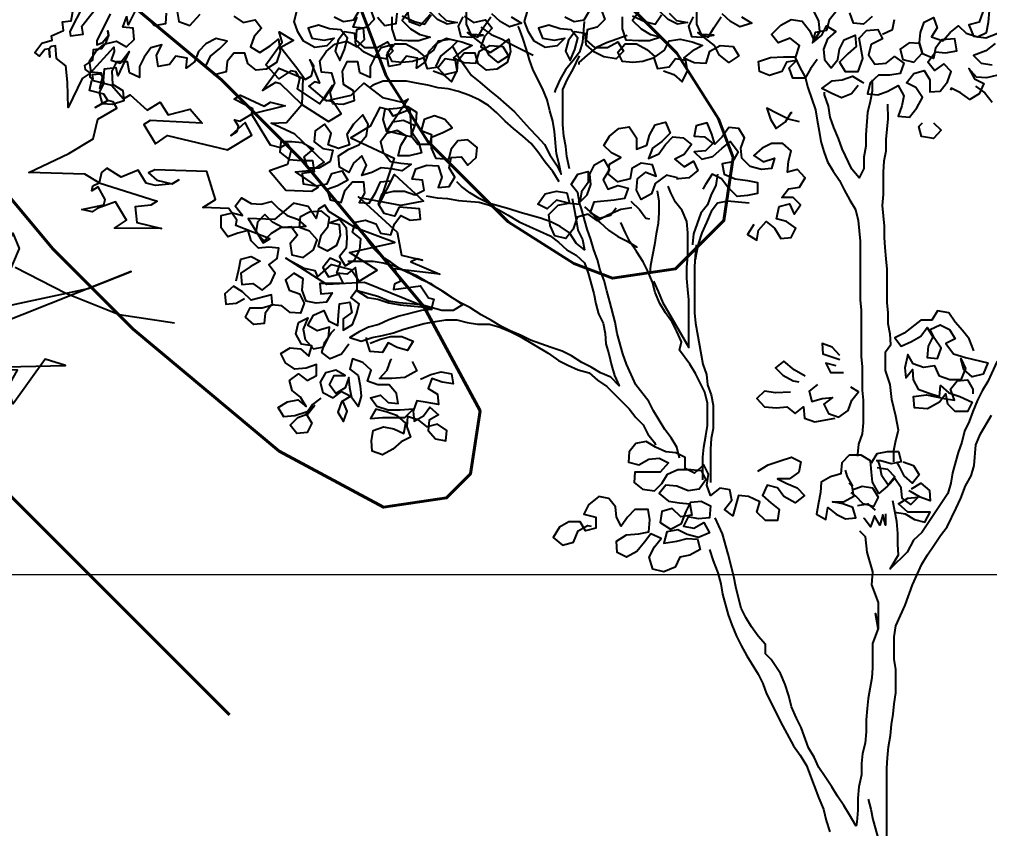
# Model space of a CAD drawing. Header units: millimetres. Extents: x 684983 to 685377, y 990360 to 990509.
# Drawn here: x 685068.158 to 685069.134, y 990443.783 to 990444.596 of the extents above; entities that cross this region are included whole.
import ezdxf

# ---------------------------------------------------------------- set-up
doc = ezdxf.new("R2010")
doc.units = ezdxf.units.MM
doc.header["$PDMODE"] = 35
doc.header["$PDSIZE"] = 0.2
for name, color, linetype in [('dim', 7, 'Continuous'), ('MAHAGONY', 7, 'Continuous'), ('SYMBOLS', 7, 'Continuous'), ('VENGA TREE', 7, 'Continuous')]:
    doc.layers.add(name, color=color, linetype=linetype)
doc.layers.add('grid', color=8, linetype='Continuous', lineweight=9)
doc.layers.add('GRID LEVELS', color=7, linetype='Continuous', lineweight=13)
doc.styles.add('DIM', font='ARIALN.TTF', dxfattribs={"width": 0.8, "height": 1})
doc.styles.get("Standard").update_dxf_attribs({"font": 'RomanS'})
doc.dimstyles.get("Standard").update_dxf_attribs({"dimtxt": 1, "dimasz": 0.18, "dimexe": 0.18, "dimexo": 0.0625, "dimgap": 0.09, "dimtad": 0, "dimrnd": 0.05, "dimzin": 0, "dimdsep": 46, "dimtxsty": 'DIM', "dimcen": 0.09, "dimse1": 1, "dimse2": 1, "dimsd1": 1, "dimsd2": 1, "dimadec": 0, "dimazin": 0, "dimtfac": 1, "dimtix": 1, "dimtofl": 0, "dimtmove": 2, "dimatfit": 3, "dimfxl": 0, "dimtolj": 1, "dimtzin": 0, "dimarcsym": 0})

# ---------------------------------------------------------------- blocks, each defined once
blk = doc.blocks.new('*D27')
at = {"layer": 'Defpoints', "color": 0, "transparency": 16777216}
for p in [(685056.3962, 990448.87212), (685056.142, 990447.83), (685075.24388, 990443.17057)]:
    blk.add_point(p, dxfattribs=at)
at = {"layer": 'dim', "color": 0, "transparency": 16777216, "insert": (685065.94714, 990446.54241), "char_height": 1, "attachment_point": 5, "rotation": 346.29181, "style": 'DIM'}
blk.add_mtext('\\A1;19.65', dxfattribs=at)
blk = doc.blocks.new('TREE30')
at = {"color": 3, "flags": 128}
for points in [[(-0.4617, 2.0199), (-0.4507, 2.0159), (-0.4417, 2.0079), (-0.4357, 2.0199), (-0.4377, 2.0309), (-0.4487, 2.0329), (-0.4557, 2.0239), (-0.4677, 2.0219), (-0.4717, 2.0339), (-0.4837, 2.0299), (-0.4947, 2.0289), (-0.5058, 2.0298), (-0.5108, 2.0398), (-0.5028, 2.0489), (-0.4908, 2.0489), (-0.4797, 2.0429), (-0.4707, 2.0349), (-0.4607, 2.0419), (-0.4557, 2.0519), (-0.4437, 2.0539), (-0.4307, 2.0509), (-0.4197, 2.0469), (-0.4307, 2.0409), (-0.4397, 2.0339), (-0.4287, 2.0289), (-0.4157, 2.0279), (-0.4117, 2.0409), (-0.4007, 2.047), (-0.3867, 2.046), (-0.3807, 2.036), (-0.3917, 2.0289), (-0.4017, 2.0369), (-0.4067, 2.0469), (-0.4247, 2.0609), (-0.4137, 2.0559), (-0.4077, 2.066), (-0.3997, 2.078)], [(-0.3777, 2.078), (-0.3667, 2.071), (-0.3797, 2.067), (-0.3897, 2.073), (-0.3987, 2.081)], [(-0.4297, 2.078), (-0.4347, 2.0679), (-0.4317, 2.0569), (-0.4207, 2.0559), (-0.4077, 2.058), (-0.4207, 2.0589), (-0.4257, 2.0699), (-0.4257, 2.084)], [(-0.4558, 2.0819), (-0.4477, 2.0739), (-0.4357, 2.0719), (-0.4467, 2.0699), (-0.4568, 2.0749), (-0.4658, 2.0839)], [(-0.4878, 2.0839), (-0.4948, 2.0739), (-0.4858, 2.0649), (-0.4758, 2.0589), (-0.4647, 2.0559), (-0.4768, 2.0519), (-0.4888, 2.0519), (-0.5018, 2.0529), (-0.5058, 2.0649), (-0.5058, 2.0779)], [(-0.4948, 2.0789), (-0.4818, 2.0729), (-0.4708, 2.0699), (-0.4638, 2.0799)], [(-0.5679, 2.0778), (-0.5578, 2.0728), (-0.5468, 2.0748), (-0.5408, 2.0849)], [(-0.5288, 2.0859), (-0.5248, 2.0749), (-0.5328, 2.0668), (-0.5438, 2.0638), (-0.5448, 2.0528), (-0.5358, 2.0448), (-0.5218, 2.0448), (-0.5108, 2.0509), (-0.5048, 2.0409), (-0.5128, 2.0328), (-0.5258, 2.0348), (-0.5358, 2.0398), (-0.5448, 2.0478), (-0.5458, 2.0598), (-0.5568, 2.0618), (-0.5638, 2.0528), (-0.5668, 2.0408), (-0.5618, 2.0308), (-0.5568, 2.0428), (-0.5538, 2.0548), (-0.5608, 2.0638), (-0.5728, 2.0648), (-0.5849, 2.0688), (-0.5959, 2.0658), (-0.5919, 2.0548), (-0.5788, 2.0528), (-0.5678, 2.0548), (-0.5758, 2.0468), (-0.5888, 2.0448), (-0.6009, 2.0518), (-0.6069, 2.0618), (-0.6109, 2.0728), (-0.6079, 2.0838)], [(-0.6759, 2.0787), (-0.6659, 2.0717), (-0.6529, 2.0747), (-0.6459, 2.0657), (-0.6539, 2.0567), (-0.6579, 2.0457), (-0.6479, 2.0397), (-0.6369, 2.0467), (-0.6279, 2.0538), (-0.6259, 2.0407), (-0.6299, 2.0287), (-0.6409, 2.0217), (-0.6519, 2.0207), (-0.6609, 2.0277), (-0.6639, 2.0387), (-0.6759, 2.0387), (-0.6829, 2.0297), (-0.6839, 2.0187), (-0.6969, 2.0157), (-0.7059, 2.0247), (-0.7009, 2.0357), (-0.6909, 2.0437), (-0.6829, 2.0517), (-0.6949, 2.0547), (-0.7059, 2.0487), (-0.7139, 2.0407), (-0.7179, 2.0296), (-0.7269, 2.0226), (-0.7259, 2.0336), (-0.738, 2.0356), (-0.745, 2.0266), (-0.757, 2.0246), (-0.759, 2.0366), (-0.753, 2.0476), (-0.765, 2.0446), (-0.772, 2.0346), (-0.777, 2.0246), (-0.777, 2.0126), (-0.788, 2.0176), (-0.79, 2.0296), (-0.802, 2.0296), (-0.807, 2.0196), (-0.806, 2.0055), (-0.795, 1.9986), (-0.794, 1.9875), (-0.806, 1.9835), (-0.817, 1.9845), (-0.82, 1.9965), (-0.815, 2.0065), (-0.818, 2.0175), (-0.829, 2.0185), (-0.831, 2.0305), (-0.824, 2.0406), (-0.815, 2.0486), (-0.802, 2.0516), (-0.791, 2.0456), (-0.783, 2.0536), (-0.784, 2.0656), (-0.795, 2.0666), (-0.791, 2.0776)], [(-0.769, 2.0776), (-0.761, 2.0686), (-0.749, 2.0707), (-0.748, 2.0817)], [(-0.737, 2.0857), (-0.735, 2.0727), (-0.723, 2.0687), (-0.712, 2.0807)], [(-0.2141, 2.0199), (-0.2031, 2.0159), (-0.1941, 2.0079), (-0.1881, 2.0199), (-0.1901, 2.0309), (-0.2011, 2.0329), (-0.2081, 2.0239), (-0.2201, 2.0219), (-0.2241, 2.0339), (-0.2361, 2.0299), (-0.2471, 2.0289), (-0.2581, 2.0298), (-0.2632, 2.0398), (-0.2552, 2.0489), (-0.2431, 2.0489), (-0.2321, 2.0429), (-0.2231, 2.0349), (-0.2131, 2.0419), (-0.2081, 2.0519), (-0.1961, 2.0539), (-0.1831, 2.0509), (-0.1721, 2.0469), (-0.1831, 2.0409), (-0.1921, 2.0339), (-0.1811, 2.0289), (-0.1681, 2.0279), (-0.1641, 2.0409), (-0.1531, 2.047), (-0.1391, 2.046), (-0.133, 2.036), (-0.144, 2.0289), (-0.1541, 2.0369), (-0.1591, 2.0469), (-0.1771, 2.0609), (-0.1661, 2.0559), (-0.1601, 2.066), (-0.1521, 2.078)], [(-0.1301, 2.078), (-0.1191, 2.071), (-0.1321, 2.067), (-0.1421, 2.073), (-0.1511, 2.081)], [(-0.1821, 2.078), (-0.1871, 2.0679), (-0.1841, 2.0569), (-0.1731, 2.0559), (-0.1601, 2.058), (-0.1731, 2.0589), (-0.1781, 2.0699), (-0.1781, 2.084)], [(-0.2081, 2.0819), (-0.2001, 2.0739), (-0.1881, 2.0719), (-0.1991, 2.0699), (-0.2091, 2.0749), (-0.2182, 2.0839)], [(-0.2402, 2.0839), (-0.2472, 2.0739), (-0.2382, 2.0649), (-0.2281, 2.0589), (-0.2171, 2.0559), (-0.2291, 2.0519), (-0.2411, 2.0519), (-0.2542, 2.0529), (-0.2582, 2.0649), (-0.2582, 2.0779)], [(-0.2472, 2.0789), (-0.2342, 2.0729), (-0.2231, 2.0699), (-0.2162, 2.0799)], [(-0.3202, 2.0778), (-0.3102, 2.0728), (-0.2992, 2.0748), (-0.2932, 2.0849)], [(-0.2812, 2.0859), (-0.2772, 2.0749), (-0.2852, 2.0668), (-0.2962, 2.0638), (-0.2972, 2.0528), (-0.2882, 2.0448), (-0.2742, 2.0448), (-0.2632, 2.0509), (-0.2572, 2.0409), (-0.2651, 2.0328), (-0.2782, 2.0348), (-0.2882, 2.0398), (-0.2972, 2.0478), (-0.2982, 2.0598), (-0.3092, 2.0618), (-0.3162, 2.0528), (-0.3192, 2.0408), (-0.3142, 2.0308), (-0.3092, 2.0428), (-0.3062, 2.0548), (-0.3132, 2.0638), (-0.3252, 2.0648), (-0.3372, 2.0688), (-0.3483, 2.0658), (-0.3442, 2.0548), (-0.3312, 2.0528), (-0.3202, 2.0548), (-0.3282, 2.0468), (-0.3412, 2.0448), (-0.3532, 2.0518), (-0.3593, 2.0618), (-0.3633, 2.0728), (-0.3603, 2.0838)], [(-0.4283, 2.0787), (-0.4183, 2.0717), (-0.4053, 2.0747), (-0.3983, 2.0657), (-0.4063, 2.0567), (-0.4103, 2.0457), (-0.4003, 2.0397), (-0.3893, 2.0467), (-0.3803, 2.0538), (-0.3783, 2.0407), (-0.3822, 2.0287), (-0.3932, 2.0217), (-0.4043, 2.0207), (-0.4133, 2.0277), (-0.4163, 2.0387), (-0.4283, 2.0387), (-0.4353, 2.0297), (-0.4363, 2.0187), (-0.4493, 2.0157), (-0.4583, 2.0247), (-0.4533, 2.0357), (-0.4433, 2.0437), (-0.4353, 2.0517), (-0.4473, 2.0547), (-0.4583, 2.0487), (-0.4663, 2.0407), (-0.4703, 2.0296), (-0.4793, 2.0226), (-0.4783, 2.0336), (-0.4903, 2.0356), (-0.4973, 2.0266), (-0.5093, 2.0246), (-0.5114, 2.0366), (-0.5054, 2.0476), (-0.5174, 2.0446), (-0.5244, 2.0346), (-0.5294, 2.0246), (-0.5294, 2.0126), (-0.5404, 2.0176), (-0.5424, 2.0296), (-0.5544, 2.0296), (-0.5594, 2.0196), (-0.5584, 2.0055), (-0.5474, 1.9986), (-0.5463, 1.9875), (-0.5584, 1.9835), (-0.5694, 1.9845), (-0.5724, 1.9965), (-0.5674, 2.0065), (-0.5704, 2.0175), (-0.5814, 2.0185), (-0.5834, 2.0305), (-0.5764, 2.0406), (-0.5674, 2.0486), (-0.5544, 2.0516), (-0.5434, 2.0456), (-0.5354, 2.0536), (-0.5364, 2.0656), (-0.5474, 2.0666), (-0.5434, 2.0776)], [(-0.5214, 2.0776), (-0.5134, 2.0686), (-0.5014, 2.0707), (-0.5004, 2.0817)], [(-0.4894, 2.0857), (-0.4874, 2.0727), (-0.4754, 2.0687), (-0.4644, 2.0807)], [(0.0211, 2.0591), (0.0321, 2.0641), (0.0341, 2.0751)], [(0.01, 2.0781), (0.001, 2.0701), (-0.01, 2.0711), (-0.014, 2.0821)], [(-0.029, 2.0831), (-0.036, 2.0741), (-0.039, 2.0631), (-0.051, 2.0611), (-0.054, 2.05), (-0.044, 2.0581), (-0.039, 2.0681), (-0.029, 2.0621), (-0.038, 2.0541), (-0.042, 2.0431), (-0.041, 2.032), (-0.0339, 2.023), (-0.0269, 2.0321), (-0.025, 2.0431), (-0.02, 2.0531), (-0.008, 2.0581), (-0.0069, 2.0461), (-0.0159, 2.0381), (-0.0249, 2.0291), (-0.0189, 2.0191), (-0.0049, 2.0191), (0.0001, 2.0331), (-0.0039, 2.0551), (0.0041, 2.0631), (0.0161, 2.0641), (0.0211, 2.0541), (0.0091, 2.0481), (0.0061, 2.0371), (0.0131, 2.0271), (0.0251, 2.0281), (0.0341, 2.0351), (0.0441, 2.0281), (0.0401, 2.0171), (0.0291, 2.0151), (0.0171, 2.0151), (0.0081, 2.0071), (0.0051, 1.9951), (0.0161, 1.9941), (0.0271, 1.9981), (0.0381, 2.0041), (0.0441, 1.9931), (0.0422, 1.9821), (0.0382, 1.9711), (0.0502, 1.9701), (0.0582, 1.9801), (0.0642, 1.9911), (0.0572, 2.0021), (0.0471, 2.0071), (0.0551, 2.0171), (0.0661, 2.0201), (0.0722, 2.0101), (0.0722, 1.9971), (0.0832, 1.9981), (0.0912, 2.0081), (0.0952, 2.0192), (0.0872, 2.0272), (0.0772, 2.0201), (0.0701, 2.0291), (0.0781, 2.0402), (0.0891, 2.0392), (0.1012, 2.0412), (0.0991, 2.0542), (0.0851, 2.0532), (0.0781, 2.0442), (0.0761, 2.0332), (0.0641, 2.0381), (0.0611, 2.0492), (0.0501, 2.0501), (0.0401, 2.0431), (0.0431, 2.0321), (0.0551, 2.0291), (0.0641, 2.0391), (0.0611, 2.0502), (0.0621, 2.0612), (0.0661, 2.0722), (0.0761, 2.0772), (0.0801, 2.0662), (0.0741, 2.0562), (0.0861, 2.0522), (0.0941, 2.0612), (0.1031, 2.0682), (0.1111, 2.0602), (0.1232, 2.0562), (0.1332, 2.0612), (0.1352, 2.0722), (0.1361, 2.0842)], [(0.1291, 2.0832), (0.1251, 2.0722), (0.1141, 2.0692), (0.1192, 2.0572), (0.1322, 2.0552), (0.1452, 2.0602)], [(0.1422, 2.0492), (0.1322, 2.0412), (0.1192, 2.0362), (0.1272, 2.0282), (0.1392, 2.0262)], [(0.1452, 2.0152), (0.1332, 2.0122), (0.1222, 2.0132), (0.1142, 2.0222), (0.1202, 2.0112), (0.1302, 2.0062), (0.1252, 1.9952), (0.1152, 1.9891), (0.1052, 1.9961), (0.0952, 2.0011), (0.0942, 1.9991)], [(-0.049, 2.032), (-0.056, 2.022), (-0.062, 2.012), (-0.075, 2.012), (-0.079, 2.023), (-0.071, 2.031), (-0.082, 2.029), (-0.087, 2.019), (-0.1, 2.015), (-0.111, 2.019), (-0.112, 2.03), (-0.099, 2.034), (-0.085, 2.035), (-0.072, 2.035), (-0.068, 2.047), (-0.078, 2.055), (-0.091, 2.05), (-0.098, 2.059), (-0.088, 2.069), (-0.077, 2.075), (-0.065, 2.0731), (-0.057, 2.0631), (-0.052, 2.052), (-0.046, 2.0621), (-0.047, 2.0731), (-0.053, 2.0851)], [(-0.1169, 1.8548), (-0.1239, 1.8438), (-0.1138, 1.8378), (-0.1119, 1.8488), (-0.1039, 1.8578), (-0.0948, 1.8508), (-0.0878, 1.8398), (-0.0768, 1.8408), (-0.0718, 1.8509), (-0.0818, 1.8579), (-0.0928, 1.8608), (-0.0899, 1.8739), (-0.0788, 1.8769), (-0.0738, 1.8659), (-0.0668, 1.8759), (-0.0749, 1.8839), (-0.0869, 1.8839), (-0.0799, 1.8929), (-0.0679, 1.8949), (-0.0619, 1.9049), (-0.0699, 1.9139), (-0.0809, 1.9109), (-0.0799, 1.9229), (-0.0769, 1.9339), (-0.0859, 1.9419), (-0.0979, 1.9419), (-0.1079, 1.9369), (-0.1169, 1.9289), (-0.1069, 1.9219), (-0.0949, 1.9259), (-0.0979, 1.9149), (-0.1089, 1.9139), (-0.1209, 1.9169), (-0.1299, 1.9259), (-0.1309, 1.9369), (-0.127, 1.9479), (-0.133, 1.9579), (-0.144, 1.9589), (-0.151, 1.9489), (-0.159, 1.9409), (-0.162, 1.9519), (-0.167, 1.9639), (-0.179, 1.9609), (-0.181, 1.9498), (-0.17, 1.9489), (-0.161, 1.9419), (-0.169, 1.9338), (-0.181, 1.9328), (-0.173, 1.9248), (-0.161, 1.9278), (-0.151, 1.9369), (-0.142, 1.9439), (-0.1339, 1.9329), (-0.1399, 1.9219), (-0.1509, 1.9198), (-0.1489, 1.9088), (-0.1369, 1.9038), (-0.1239, 1.9019), (-0.1129, 1.8999), (-0.1129, 1.8879), (-0.1239, 1.8858), (-0.1349, 1.8848), (-0.1449, 1.8948), (-0.1519, 1.9038), (-0.1619, 1.9088), (-0.1689, 1.8978), (-0.1719, 1.8928)], [(-0.248, 1.8727), (-0.26, 1.8707), (-0.274, 1.8647), (-0.285, 1.8587), (-0.295, 1.8657), (-0.307, 1.8627), (-0.311, 1.8496), (-0.319, 1.8396), (-0.331, 1.8426), (-0.336, 1.8536), (-0.3371, 1.8656), (-0.3271, 1.8756), (-0.3161, 1.8777), (-0.3291, 1.8807), (-0.3391, 1.8716), (-0.3491, 1.8766), (-0.3411, 1.8876), (-0.3291, 1.8907), (-0.3181, 1.8887), (-0.3151, 1.8777), (-0.304, 1.8767), (-0.3061, 1.8887), (-0.3131, 1.8977), (-0.3061, 1.9087), (-0.2951, 1.9117), (-0.2951, 1.8997), (-0.3021, 1.8897), (-0.304, 1.8787), (-0.296, 1.8867), (-0.292, 1.8977), (-0.2931, 1.9087), (-0.2881, 1.9187), (-0.2781, 1.9247), (-0.272, 1.9137), (-0.279, 1.9027), (-0.274, 1.8927), (-0.263, 1.8967), (-0.252, 1.8937), (-0.256, 1.8827), (-0.267, 1.8807), (-0.289, 1.8787), (-0.293, 1.8677), (-0.283, 1.8617), (-0.271, 1.8647), (-0.265, 1.8727)], [(-0.5821, 1.6682), (-0.5911, 1.6612), (-0.5981, 1.6512), (-0.5921, 1.6412), (-0.5971, 1.6312), (-0.6081, 1.6302), (-0.6151, 1.6392), (-0.6071, 1.6472), (-0.5961, 1.6512), (-0.5891, 1.6602), (-0.5981, 1.6532), (-0.6101, 1.6492), (-0.6221, 1.6482), (-0.6281, 1.6582), (-0.6181, 1.6642), (-0.6071, 1.6662), (-0.5981, 1.6592), (-0.6041, 1.6692), (-0.6131, 1.6762), (-0.6161, 1.6872), (-0.6061, 1.6942), (-0.5971, 1.6872), (-0.5871, 1.6923), (-0.5871, 1.7043), (-0.5981, 1.7003), (-0.6101, 1.6992), (-0.6202, 1.7062), (-0.6252, 1.7162), (-0.6152, 1.7223), (-0.6042, 1.7213), (-0.5951, 1.7133), (-0.5921, 1.7243), (-0.6032, 1.7263), (-0.6092, 1.7373), (-0.6062, 1.7493), (-0.5962, 1.7543), (-0.6012, 1.7423), (-0.5992, 1.7313), (-0.5901, 1.7213), (-0.5791, 1.7233), (-0.5741, 1.7333), (-0.5731, 1.7443), (-0.5862, 1.7403), (-0.5962, 1.7463), (-0.5902, 1.7573), (-0.5792, 1.7623), (-0.5742, 1.7513), (-0.5641, 1.7463), (-0.5632, 1.7573), (-0.5622, 1.7693), (-0.5512, 1.7714), (-0.5491, 1.7603), (-0.5581, 1.7533), (-0.5581, 1.7413), (-0.5481, 1.7473), (-0.5441, 1.7583), (-0.5411, 1.7694), (-0.5502, 1.7764), (-0.5432, 1.7854), (-0.5432, 1.7974), (-0.5452, 1.8084), (-0.5542, 1.8014), (-0.5652, 1.8024), (-0.5612, 1.8134), (-0.5722, 1.8184), (-0.5802, 1.8084), (-0.5742, 1.7984), (-0.5632, 1.8014), (-0.5582, 1.7914), (-0.5832, 1.7913), (-0.5822, 1.7803), (-0.5702, 1.7813), (-0.5762, 1.7713), (-0.5872, 1.7703), (-0.5982, 1.7723), (-0.6022, 1.7843), (-0.6012, 1.7963), (-0.6112, 1.8023), (-0.6202, 1.7953), (-0.6162, 1.7843), (-0.6052, 1.7803), (-0.6002, 1.7703), (-0.6042, 1.7593), (-0.6152, 1.7603), (-0.6242, 1.7673), (-0.6352, 1.7683), (-0.6422, 1.7593), (-0.6432, 1.7483), (-0.6542, 1.7472), (-0.6632, 1.7552), (-0.6582, 1.7653), (-0.6452, 1.7653), (-0.6342, 1.7683), (-0.6352, 1.7793), (-0.6572, 1.7733), (-0.6663, 1.7823), (-0.6763, 1.7883), (-0.6853, 1.7802), (-0.6843, 1.7692), (-0.6733, 1.7702), (-0.6643, 1.7753)], [(0.1195, 1.7189), (0.1144, 1.7319), (0.1074, 1.7409), (0.0994, 1.7499), (0.0924, 1.7599), (0.0804, 1.7619), (0.0744, 1.7519), (0.0624, 1.7519), (0.0444, 1.7379), (0.0344, 1.7329), (0.0414, 1.7239), (0.0524, 1.7289), (0.0624, 1.7349), (0.0694, 1.7439), (0.0754, 1.7339), (0.0704, 1.7239), (0.0694, 1.7119), (0.0804, 1.7109), (0.0844, 1.7219), (0.0774, 1.7319), (0.0724, 1.7419), (0.0834, 1.7469), (0.0934, 1.7419), (0.0994, 1.7319), (0.0894, 1.7269), (0.0974, 1.7159), (0.1105, 1.7119), (0.1345, 1.7059), (0.1295, 1.6939), (0.1175, 1.6909), (0.1085, 1.6989), (0.1055, 1.7109), (0.1105, 1.6999), (0.1055, 1.6879), (0.0935, 1.6879), (0.0825, 1.6919), (0.0774, 1.7029), (0.0654, 1.7009), (0.0544, 1.7049), (0.0484, 1.7149), (0.0454, 1.7008), (0.0464, 1.6898), (0.0534, 1.6988), (0.0544, 1.6878), (0.0595, 1.6778), (0.0705, 1.6738), (0.0825, 1.6698), (0.0835, 1.6819), (0.0925, 1.6739), (0.1045, 1.6699), (0.1175, 1.6639), (0.1125, 1.6539), (0.0995, 1.6538), (0.0915, 1.6618), (0.0895, 1.6729), (0.0825, 1.6638), (0.0695, 1.6568), (0.0555, 1.6578), (0.0545, 1.6698), (0.0685, 1.6718), (0.0875, 1.6679), (0.0985, 1.6659), (0.0945, 1.6779), (0.1015, 1.6869), (0.1125, 1.6879), (0.1185, 1.6779), (0.1185, 1.6729)], [(-0.5521, 1.7263), (-0.5601, 1.7153), (-0.5721, 1.7103), (-0.5811, 1.7173), (-0.5781, 1.7283), (-0.5711, 1.7383), (-0.5671, 1.7423)], [(-0.5291, 1.7273), (-0.5181, 1.7314), (-0.5071, 1.7344), (-0.4951, 1.7344), (-0.4831, 1.7294), (-0.4891, 1.7194), (-0.5001, 1.7224), (-0.5101, 1.7274), (-0.5161, 1.7173), (-0.5291, 1.7183), (-0.5331, 1.7303), (-0.5331, 1.7333)], [(-0.0247, 1.7138), (-0.0327, 1.7228), (-0.0437, 1.7268), (-0.0427, 1.7158), (-0.0247, 1.7098)], [(-0.475, 1.6884), (-0.464, 1.6934), (-0.453, 1.6964), (-0.442, 1.6944), (-0.44, 1.6834), (-0.452, 1.6854), (-0.463, 1.6894), (-0.467, 1.6784), (-0.457, 1.6724), (-0.456, 1.6613), (-0.468, 1.6633), (-0.479, 1.6653), (-0.483, 1.6543), (-0.482, 1.6433), (-0.472, 1.6493), (-0.465, 1.6583), (-0.456, 1.6503), (-0.466, 1.6443), (-0.467, 1.6333), (-0.4589, 1.6243), (-0.4479, 1.6223), (-0.4469, 1.6333), (-0.457, 1.6403), (-0.468, 1.6373), (-0.477, 1.6443), (-0.489, 1.6483), (-0.49, 1.6373), (-0.486, 1.6263), (-0.496, 1.6213), (-0.505, 1.6133), (-0.516, 1.6072), (-0.527, 1.6112), (-0.528, 1.6222), (-0.526, 1.6333), (-0.515, 1.6373), (-0.504, 1.6353), (-0.493, 1.6303), (-0.491, 1.6413), (-0.5, 1.6493), (-0.512, 1.6533), (-0.523, 1.6563), (-0.529, 1.6463), (-0.516, 1.6473), (-0.492, 1.6473), (-0.483, 1.6563), (-0.497, 1.6553), (-0.51, 1.6553), (-0.522, 1.6593), (-0.529, 1.6683), (-0.518, 1.6713), (-0.51, 1.6633), (-0.499, 1.6623), (-0.501, 1.6733), (-0.509, 1.6823), (-0.521, 1.6823), (-0.5321, 1.6863), (-0.5281, 1.6983), (-0.5371, 1.7063), (-0.5481, 1.7103), (-0.5511, 1.6993), (-0.5421, 1.6923), (-0.5401, 1.6813), (-0.5391, 1.6703), (-0.542, 1.6593), (-0.5491, 1.6683), (-0.5511, 1.6793), (-0.5521, 1.6903), (-0.5561, 1.6793), (-0.5661, 1.6733), (-0.5731, 1.6823), (-0.5681, 1.6923), (-0.5561, 1.6923), (-0.5661, 1.6983), (-0.5771, 1.6953), (-0.5831, 1.6853), (-0.5801, 1.6742), (-0.5691, 1.6683), (-0.5601, 1.6753), (-0.5501, 1.6703), (-0.5601, 1.6643), (-0.5641, 1.6532), (-0.558, 1.6432), (-0.554, 1.6543), (-0.5581, 1.6643)], [(-0.484, 1.7074), (-0.479, 1.6974), (-0.492, 1.6903), (-0.506, 1.6893), (-0.5191, 1.6893), (-0.5111, 1.6983), (-0.5071, 1.7093), (-0.5061, 1.7103)], [(-0.0617, 1.6917), (-0.0737, 1.6987), (-0.0847, 1.7077), (-0.0937, 1.7007), (-0.0857, 1.6927), (-0.0747, 1.6867), (-0.0687, 1.6857)], [(-0.0286, 1.7028), (-0.0397, 1.7058), (-0.0346, 1.6958), (-0.0206, 1.6958)], [(-0.0486, 1.6827), (-0.0576, 1.6757), (-0.0546, 1.6647), (-0.0436, 1.6677), (-0.0326, 1.6687), (-0.0416, 1.6617), (-0.0366, 1.6517), (-0.0256, 1.6477), (-0.0156, 1.6547), (-0.0116, 1.6658), (-0.0046, 1.6748), (-0.0126, 1.6798)], [(-0.0777, 1.6747), (-0.0937, 1.6737), (-0.1057, 1.6757), (-0.1137, 1.6677), (-0.1057, 1.6587), (-0.0927, 1.6577), (-0.0817, 1.6587), (-0.0726, 1.6517), (-0.0636, 1.6587), (-0.0626, 1.6467), (-0.0516, 1.6427), (-0.0296, 1.6467)], [(-0.1126, 1.5896), (-0.1016, 1.5966), (-0.0886, 1.6006), (-0.0766, 1.6046), (-0.0666, 1.5997), (-0.0686, 1.5886), (-0.0786, 1.5816), (-0.0916, 1.5816), (-0.0816, 1.5766), (-0.0706, 1.5716), (-0.0625, 1.5636), (-0.0726, 1.5556), (-0.0846, 1.5626), (-0.0916, 1.5716), (-0.1026, 1.5746), (-0.1076, 1.5636), (-0.0986, 1.5556), (-0.0896, 1.5486), (-0.0915, 1.5366), (-0.1046, 1.5366), (-0.1136, 1.5456), (-0.1106, 1.5566), (-0.1226, 1.5626), (-0.1336, 1.5636), (-0.1396, 1.5415), (-0.1486, 1.5485), (-0.1406, 1.5585), (-0.1426, 1.5696), (-0.1536, 1.5715), (-0.1636, 1.5635), (-0.1676, 1.5745), (-0.1657, 1.5866), (-0.1707, 1.5966), (-0.1807, 1.5875), (-0.1907, 1.5925), (-0.1907, 1.6045), (-0.2007, 1.6095), (-0.2117, 1.6105), (-0.2227, 1.6155), (-0.2327, 1.6215), (-0.2438, 1.6195), (-0.2508, 1.6105), (-0.2517, 1.5995), (-0.2407, 1.5965), (-0.2297, 1.6025), (-0.2187, 1.6035), (-0.2087, 1.5985), (-0.2177, 1.5885), (-0.2447, 1.5885), (-0.2457, 1.5775), (-0.2367, 1.5705), (-0.2237, 1.5685), (-0.2157, 1.5765), (-0.2097, 1.5865), (-0.1987, 1.5915), (-0.1847, 1.5915), (-0.1737, 1.5905), (-0.1687, 1.5805), (-0.1757, 1.5705), (-0.1877, 1.5685), (-0.1997, 1.5735), (-0.2117, 1.5745), (-0.2187, 1.5655), (-0.2087, 1.5575), (-0.1967, 1.5555), (-0.1856, 1.5545), (-0.1836, 1.5425), (-0.1956, 1.5405), (-0.2047, 1.5495), (-0.2157, 1.5465), (-0.2177, 1.5345), (-0.2066, 1.5275), (-0.1946, 1.5335), (-0.1896, 1.5465), (-0.1846, 1.5565), (-0.1736, 1.5575), (-0.1636, 1.5525), (-0.1646, 1.5395), (-0.1766, 1.5385), (-0.1876, 1.5405), (-0.1926, 1.5305), (-0.1816, 1.5285), (-0.1706, 1.5345), (-0.1646, 1.5235), (-0.1766, 1.5185), (-0.1886, 1.5215), (-0.1986, 1.5265), (-0.2106, 1.5245), (-0.2136, 1.5124), (-0.1996, 1.5145), (-0.1886, 1.5175), (-0.1776, 1.5165), (-0.1746, 1.5055), (-0.1856, 1.4995), (-0.1966, 1.4974), (-0.2016, 1.4864), (-0.2136, 1.4814), (-0.2256, 1.4844), (-0.2296, 1.4974), (-0.2236, 1.5084), (-0.2166, 1.5174), (-0.2277, 1.5224), (-0.2346, 1.5134), (-0.2426, 1.5034), (-0.2537, 1.4974), (-0.2637, 1.5024), (-0.2647, 1.5144), (-0.2537, 1.5214), (-0.2407, 1.5224), (-0.2297, 1.5244), (-0.2287, 1.5375), (-0.2307, 1.5485), (-0.2447, 1.5484), (-0.2527, 1.5404), (-0.2597, 1.5304), (-0.2647, 1.5404), (-0.2657, 1.5514), (-0.2727, 1.5604), (-0.2837, 1.5624), (-0.2947, 1.5534), (-0.2997, 1.5434), (-0.2867, 1.5404), (-0.2867, 1.5284), (-0.2977, 1.5254), (-0.3037, 1.5354), (-0.3157, 1.5354), (-0.3257, 1.5294), (-0.3327, 1.5183), (-0.3227, 1.5103), (-0.3107, 1.5134), (-0.3057, 1.5254), (-0.2957, 1.5314), (-0.2917, 1.5304)], [(0.0345, 1.5457), (0.0456, 1.5437), (0.0556, 1.5377), (0.0666, 1.5347), (0.0726, 1.5457), (0.0486, 1.5457), (0.0385, 1.5547), (0.0485, 1.5607), (0.0596, 1.5617), (0.0516, 1.5537), (0.0425, 1.5607), (0.0415, 1.5717), (0.0345, 1.5817), (0.0265, 1.5737), (0.0175, 1.5657), (0.0105, 1.5777), (0.0095, 1.5887), (0.0085, 1.6007), (-0.0015, 1.6067), (-0.0145, 1.6067), (-0.0225, 1.5987), (-0.0235, 1.5867), (-0.0345, 1.5837), (-0.0445, 1.5777), (-0.0455, 1.5666), (-0.0475, 1.5556), (-0.0495, 1.5436), (-0.0395, 1.5376), (-0.0375, 1.5506), (-0.0285, 1.5436), (-0.0185, 1.5386), (-0.0075, 1.5397), (-0.0105, 1.5507), (-0.0215, 1.5547), (-0.0325, 1.5566), (-0.0205, 1.5567), (-0.0095, 1.5627), (-0.0115, 1.5737), (-0.0145, 1.5767)], [(0.0095, 1.5987), (0.0155, 1.6087), (0.0265, 1.6107), (0.0385, 1.6108), (0.0415, 1.5998), (0.0305, 1.5977), (0.0195, 1.6007), (0.0145, 1.6007)], [(0.0155, 1.5937), (0.0265, 1.5917), (0.0345, 1.5837), (0.0275, 1.5747), (0.0205, 1.5847), (0.0185, 1.5957), (0.0165, 1.6007)], [(0.0435, 1.5998), (0.0545, 1.5958), (0.0605, 1.5858), (0.0535, 1.5767), (0.0445, 1.5847), (0.0395, 1.5947), (0.0365, 1.5997)], [(-0.0105, 1.5737), (-0.0165, 1.5837), (-0.0185, 1.5907)], [(0.0525, 1.5707), (0.0625, 1.5768), (0.0716, 1.5688), (0.0726, 1.5577), (0.0616, 1.5617), (0.0515, 1.5677), (0.0495, 1.5687)], [(-0.0115, 1.5697), (-0.0005, 1.5737), (0.0105, 1.5717), (0.0165, 1.5617), (0.0115, 1.5517), (0.0005, 1.5547), (-0.0075, 1.5627), (-0.0125, 1.5667)], [(-0.0055, 1.5527), (0.0055, 1.5547), (0.0135, 1.5477)], [(0.0245, 1.5437), (0.0246, 1.5317), (0.0215, 1.5427), (0.0185, 1.5317), (0.0125, 1.5417), (0.0085, 1.5297), (0.0015, 1.5387), (0.0015, 1.5397)]]:
    blk.add_lwpolyline(points, dxfattribs=at)
at = {"color": 15, "flags": 128}
for points in [[(-0.4413, 2.0467), (-0.4343, 2.0347), (-0.4203, 2.0147), (-0.4113, 2.0077), (-0.4012, 1.9987), (-0.3922, 1.9917), (-0.3742, 1.9757), (-0.3582, 1.9577), (-0.3501, 1.9497), (-0.3421, 1.9407), (-0.3361, 1.9297), (-0.3291, 1.9187), (-0.3241, 1.9087), (-0.3261, 1.9197), (-0.3291, 1.9307), (-0.3311, 1.9547), (-0.3331, 1.9657), (-0.3362, 1.9767), (-0.3392, 1.9887), (-0.3442, 2.0007), (-0.3542, 2.0207), (-0.3582, 2.0318), (-0.3612, 2.0428), (-0.3653, 2.0548), (-0.3693, 2.0658), (-0.3703, 2.0678)], [(-0.2992, 2.0728), (-0.3012, 2.0508), (-0.3042, 2.0398), (-0.3112, 2.0308), (-0.3192, 2.0208), (-0.3252, 2.0108), (-0.3302, 1.9998), (-0.3312, 1.9967)], [(-0.3151, 1.9147), (-0.3181, 1.9277), (-0.3191, 1.9387), (-0.3211, 1.9497), (-0.3221, 1.9617), (-0.3222, 1.9998), (-0.3172, 2.0108), (-0.3112, 2.0218), (-0.3042, 2.0358)], [(-0.073, 2.035), (-0.068, 2.024), (-0.062, 2.013), (-0.0589, 2.002), (-0.0509, 1.978), (-0.0489, 1.967), (-0.0469, 1.955), (-0.0449, 1.944), (-0.0419, 1.933), (-0.0379, 1.922), (-0.0318, 1.9119), (-0.0248, 1.9019), (-0.0198, 1.8919), (-0.0138, 1.8809), (-0.0078, 1.8709), (-0.0048, 1.8589), (-0.0027, 1.8369), (-0.0027, 1.7739), (-0.0017, 1.7628), (-0.0016, 1.7128), (-0.0006, 1.7018), (-0.0006, 1.6768), (0.0004, 1.6658), (0.0004, 1.6417), (-0.0006, 1.6297), (-0.0046, 1.6187), (-0.0055, 1.6077), (-0.0055, 1.6057)], [(-0.3261, 1.9007), (-0.3331, 1.9117), (-0.3411, 1.9217), (-0.3491, 1.9327), (-0.3561, 1.9417), (-0.3652, 1.9497), (-0.3752, 1.9577), (-0.3842, 1.9657), (-0.3932, 1.9747), (-0.4022, 1.9827), (-0.4122, 1.9887), (-0.4232, 1.9937), (-0.4343, 1.9977), (-0.4453, 2.0006), (-0.4563, 2.0016), (-0.4673, 2.0046), (-0.4793, 2.0066), (-0.4903, 2.0086), (-0.5153, 2.0086), (-0.5263, 2.0046), (-0.5303, 2.0016)], [(0.0101, 2.0101), (0.0101, 1.9981), (0.0081, 1.987), (0.0051, 1.975), (0.0032, 1.951), (0.0032, 1.939), (0.0012, 1.927), (0.0012, 1.915), (-0.0038, 1.905), (-0.0118, 1.914), (-0.0219, 1.936), (-0.0259, 1.947), (-0.0309, 1.959), (-0.0349, 1.97), (-0.0369, 1.982), (-0.0409, 1.994), (-0.0409, 1.997)], [(0.1212, 2.0032), (0.1312, 1.9962), (0.1392, 1.9862)], [(0.1445, 1.7079), (0.1345, 1.6859), (0.1285, 1.6759), (0.1235, 1.6659), (0.1185, 1.6539), (0.1145, 1.6429), (0.1095, 1.6328), (0.1065, 1.6208), (0.1025, 1.6098), (0.0966, 1.5878), (0.0946, 1.5768), (0.0916, 1.5658), (0.0736, 1.5387), (0.0636, 1.5237), (0.0546, 1.5157), (0.0476, 1.5027), (0.0296, 1.4846), (0.0386, 1.4997), (0.0376, 1.5107), (0.0376, 1.5227), (0.0366, 1.5357), (0.0325, 1.5577)], [(0.0335, 1.5997), (0.0335, 1.6118), (0.0355, 1.6228), (0.0385, 1.6338), (0.0355, 1.6488), (0.0314, 1.6668), (0.0294, 1.6828), (0.0244, 1.6978), (0.0244, 1.7178), (0.0304, 1.7258), (0.0294, 1.7369), (0.0274, 1.7479), (0.0273, 1.7599), (0.0263, 1.7709), (0.0263, 1.8069), (0.0253, 1.8179), (0.0243, 1.8299), (0.0233, 1.8409), (0.0233, 1.8529), (0.0212, 1.875), (0.0222, 1.887), (0.0222, 1.911), (0.0232, 1.923), (0.0252, 1.934), (0.0252, 1.946), (0.0272, 1.9681), (0.0271, 1.9841)], [(-0.1559, 1.9088), (-0.1579, 1.8968), (-0.1629, 1.8868), (-0.1669, 1.8758), (-0.1739, 1.8668), (-0.1819, 1.8448), (-0.1829, 1.8337), (-0.1829, 1.8327)], [(-0.3121, 1.8827), (-0.31, 1.8717), (-0.308, 1.8597), (-0.306, 1.8486), (-0.301, 1.8386), (-0.299, 1.8276), (-0.308, 1.8346), (-0.315, 1.8456), (-0.325, 1.8526), (-0.335, 1.8576), (-0.3461, 1.8616), (-0.3681, 1.8676), (-0.3801, 1.8716), (-0.4021, 1.8776), (-0.4121, 1.8826), (-0.4222, 1.8886), (-0.4312, 1.8956), (-0.4362, 1.9006)], [(-0.221, 1.8908), (-0.219, 1.8798), (-0.219, 1.8677), (-0.2199, 1.8557), (-0.2219, 1.8447), (-0.2239, 1.8327), (-0.2279, 1.8107), (-0.2289, 1.8027)], [(-0.2249, 1.7937), (-0.2199, 1.7827), (-0.2149, 1.7707), (-0.2089, 1.7607), (-0.1868, 1.7226), (-0.1868, 1.7497), (-0.1868, 1.7737), (-0.1879, 1.7847), (-0.1889, 1.7967), (-0.1889, 1.8087), (-0.1879, 1.8207), (-0.1879, 1.8457), (-0.1889, 1.8578), (-0.1939, 1.8698), (-0.201, 1.8788), (-0.206, 1.8888), (-0.209, 1.8958)], [(-0.4692, 1.8855), (-0.4572, 1.8835), (-0.4462, 1.8825), (-0.4342, 1.8806), (-0.4121, 1.8786), (-0.4011, 1.8756), (-0.3911, 1.8706), (-0.3811, 1.8646), (-0.3691, 1.8576), (-0.336, 1.8426), (-0.327, 1.8356), (-0.318, 1.8276), (-0.308, 1.8216), (-0.299, 1.8136), (-0.295, 1.8026), (-0.2889, 1.7806), (-0.2869, 1.7696), (-0.2839, 1.7586), (-0.2789, 1.7486), (-0.2769, 1.7376), (-0.2759, 1.7266), (-0.2729, 1.7156), (-0.2699, 1.7036), (-0.2668, 1.6925), (-0.2618, 1.6815), (-0.2708, 1.6905), (-0.2819, 1.6955), (-0.2919, 1.7015), (-0.3019, 1.7065), (-0.3129, 1.7135), (-0.3229, 1.7185), (-0.3349, 1.7225), (-0.357, 1.7305), (-0.367, 1.7355), (-0.379, 1.7405), (-0.389, 1.7455), (-0.399, 1.7515), (-0.41, 1.7575), (-0.422, 1.7655), (-0.4321, 1.7705), (-0.4421, 1.7765), (-0.4521, 1.7835), (-0.4631, 1.7905), (-0.4741, 1.7954), (-0.4851, 1.8014), (-0.4961, 1.8064), (-0.5072, 1.8144), (-0.5172, 1.8204), (-0.5252, 1.8284), (-0.5322, 1.8374), (-0.5322, 1.8384)], [(-0.1967, 1.6035), (-0.1997, 1.6155), (-0.2057, 1.6255), (-0.2127, 1.6345), (-0.2248, 1.6546), (-0.2298, 1.6646), (-0.2438, 1.6826), (-0.2538, 1.7046), (-0.2579, 1.7156), (-0.2639, 1.7376), (-0.2659, 1.7496), (-0.2719, 1.7716), (-0.2749, 1.7836), (-0.2779, 1.7946), (-0.282, 1.8056), (-0.285, 1.8166), (-0.289, 1.8276), (-0.292, 1.8386), (-0.296, 1.8497), (-0.302, 1.8717), (-0.305, 1.8797)], [(-0.1219, 1.8778), (-0.1339, 1.8788), (-0.1449, 1.8798), (-0.1559, 1.8778), (-0.1629, 1.8688), (-0.1679, 1.8568), (-0.1729, 1.8458), (-0.1769, 1.8337), (-0.1789, 1.8227), (-0.1799, 1.8167)], [(-0.299, 1.8737), (-0.29, 1.8657), (-0.282, 1.8567), (-0.273, 1.8487), (-0.263, 1.8417), (-0.253, 1.8367), (-0.2429, 1.8307), (-0.2429, 1.8297)], [(-0.1717, 1.5805), (-0.1717, 1.6046), (-0.1707, 1.6156), (-0.1687, 1.6276), (-0.1667, 1.6386), (-0.1667, 1.6626), (-0.1697, 1.6746), (-0.1798, 1.6946), (-0.1858, 1.7046), (-0.1968, 1.7196), (-0.1948, 1.7286), (-0.1998, 1.7396), (-0.2048, 1.7497), (-0.2119, 1.7597), (-0.2179, 1.7697), (-0.2229, 1.7817), (-0.2259, 1.7927), (-0.2309, 1.8047), (-0.2359, 1.8147), (-0.2429, 1.8257), (-0.25, 1.8357), (-0.255, 1.8457), (-0.26, 1.8567)], [(0.0259, 1.1964), (0.0258, 1.2705), (0.0268, 1.2815), (0.0278, 1.2935), (0.0298, 1.3055), (0.0308, 1.3175), (0.0327, 1.3285), (0.0337, 1.3395), (0.0357, 1.3515), (0.0357, 1.3766), (0.0337, 1.3876), (0.0337, 1.4116), (0.0357, 1.4236), (0.0457, 1.4456), (0.0536, 1.4677), (0.0636, 1.4897), (0.0696, 1.4997), (0.0766, 1.5097), (0.0836, 1.5207), (0.0906, 1.5297), (0.1006, 1.5498), (0.1056, 1.5608), (0.1106, 1.5738), (0.1166, 1.5848), (0.1196, 1.5958), (0.1216, 1.6178), (0.1266, 1.6299), (0.1385, 1.6499)], [(-0.1789, 1.8327), (-0.1799, 1.8207), (-0.1809, 1.8097), (-0.1808, 1.7597), (-0.1798, 1.7487), (-0.1718, 1.7046), (-0.1678, 1.6936), (-0.1667, 1.6826), (-0.1627, 1.6716), (-0.1607, 1.6606), (-0.1607, 1.6356), (-0.1627, 1.6246), (-0.1637, 1.6136), (-0.1636, 1.5775)], [(-0.5532, 1.8154), (-0.5262, 1.8154), (-0.5152, 1.8134), (-0.5031, 1.8104), (-0.4921, 1.8054), (-0.4801, 1.8004), (-0.4501, 1.7825), (-0.43, 1.7685), (-0.4401, 1.7624), (-0.4521, 1.7624), (-0.4741, 1.7684), (-0.4981, 1.7704), (-0.5091, 1.7724), (-0.5211, 1.7774), (-0.5432, 1.7834), (-0.5321, 1.7764), (-0.5211, 1.7744), (-0.5091, 1.7704), (-0.4971, 1.7684), (-0.4861, 1.7674), (-0.4741, 1.7664), (-0.4631, 1.7634), (-0.4741, 1.7624), (-0.4981, 1.7564), (-0.5091, 1.7524), (-0.5201, 1.7474), (-0.5311, 1.7444), (-0.5411, 1.7393), (-0.5511, 1.7333), (-0.5391, 1.7293), (-0.5271, 1.7333), (-0.5161, 1.7354), (-0.5041, 1.7384), (-0.4931, 1.7424), (-0.4711, 1.7484), (-0.4591, 1.7504), (-0.448, 1.7524), (-0.436, 1.7524), (-0.425, 1.7495), (-0.414, 1.7475), (-0.401, 1.7475), (-0.39, 1.7445), (-0.378, 1.7395), (-0.368, 1.7345), (-0.3379, 1.7165), (-0.3269, 1.7085), (-0.3169, 1.7035), (-0.3059, 1.6985), (-0.2939, 1.6955), (-0.2849, 1.6875), (-0.2748, 1.6805), (-0.2508, 1.6565), (-0.2438, 1.6475), (-0.2358, 1.6395), (-0.2308, 1.6295), (-0.2237, 1.6205), (-0.2227, 1.6175)], [(-0.0072, 1.2084), (-0.0142, 1.2204), (-0.0202, 1.2304), (-0.0272, 1.2404), (-0.0332, 1.2504), (-0.0403, 1.2614), (-0.0473, 1.2714), (-0.0523, 1.2824), (-0.0583, 1.2924), (-0.0663, 1.3144), (-0.0713, 1.3244), (-0.0764, 1.3364), (-0.0794, 1.3484), (-0.0834, 1.3604), (-0.0884, 1.3724), (-0.0984, 1.3874), (-0.1044, 1.3934), (-0.1044, 1.4035), (-0.1125, 1.4125), (-0.1195, 1.4225), (-0.1255, 1.4325), (-0.1305, 1.4425), (-0.1335, 1.4535), (-0.1365, 1.4655), (-0.1385, 1.4765), (-0.1446, 1.5005), (-0.1506, 1.5225), (-0.1586, 1.5395)], [(-0.0035, 1.5256), (0.0025, 1.5196), (0.0046, 1.5026), (0.0106, 1.4816), (0.0096, 1.4676), (0.0166, 1.4486), (0.0166, 1.4206), (0.0136, 1.4366), (0.0166, 1.4206), (0.0107, 1.4046), (0.0107, 1.3785), (0.0097, 1.3675), (0.0057, 1.3455), (0.0047, 1.3345), (0.0037, 1.3225), (0.0037, 1.3095), (0.0027, 1.2975), (-0.0002, 1.2864), (-0.0012, 1.2754), (-0.0012, 1.2634), (-0.0042, 1.2504), (-0.0052, 1.2384), (-0.0052, 1.2254), (-0.0062, 1.2124), (-0.0072, 1.2084)], [(-0.1646, 1.5055), (-0.1606, 1.4935), (-0.1556, 1.4805), (-0.1525, 1.4685), (-0.1505, 1.4575), (-0.1445, 1.4354), (-0.1405, 1.4244), (-0.1355, 1.4124), (-0.1305, 1.4024), (-0.1244, 1.3914), (-0.1124, 1.3714), (-0.1074, 1.3614), (-0.1034, 1.3504), (-0.0863, 1.3164), (-0.0743, 1.2944), (-0.0673, 1.2844), (-0.0603, 1.2734), (-0.0523, 1.2514), (-0.0472, 1.2384), (-0.0422, 1.2264), (-0.0392, 1.2144), (-0.0352, 1.2023)], [(0.0058, 1.2374), (0.0088, 1.2264), (0.0108, 1.2154), (0.0169, 1.1934), (0.0179, 1.1814), (0.0199, 1.1594), (0.0219, 1.1484), (0.0229, 1.1443)]]:
    blk.add_lwpolyline(points, dxfattribs=at)
at = {"flags": 128}
for points in [[(-0.4103, 2.0667), (-0.3993, 2.0587), (-0.3873, 2.0537), (-0.3763, 2.0477), (-0.3542, 2.0368)], [(-0.2532, 2.0579), (-0.2752, 2.0498), (-0.2862, 2.0448), (-0.2962, 2.0368), (-0.3052, 2.0288), (-0.3052, 2.0268)], [(-0.249, 1.8797), (-0.24, 1.8707), (-0.233, 1.8617), (-0.229, 1.8607)]]:
    blk.add_lwpolyline(points, dxfattribs=at)
at = {"color": 86, "flags": 128}
for points in [[(-0.0049, 2.0041), (-0.0119, 1.995), (-0.0229, 1.991), (-0.0339, 1.996), (-0.0439, 2.001), (-0.0329, 2.009), (-0.0219, 2.01), (-0.0109, 2.0141), (-0.0009, 2.0081), (0.0011, 2.0071)], [(-0.0679, 1.965), (-0.0799, 1.968), (-0.0919, 1.9739), (-0.103, 1.9799), (-0.0989, 1.9679), (-0.0929, 1.9579), (-0.0829, 1.9649), (-0.0769, 1.975), (-0.0759, 1.975)], [(0.0762, 1.9641), (0.0842, 1.9561), (0.0762, 1.9471), (0.0632, 1.9491), (0.0602, 1.9601), (0.0642, 1.9641)]]:
    blk.add_lwpolyline(points, dxfattribs=at)
at = {"color": 74, "flags": 128}
blk.add_lwpolyline([(-0.6733, 1.7943), (-0.6703, 1.8063), (-0.6683, 1.8173), (-0.6573, 1.8203), (-0.6473, 1.8153), (-0.6583, 1.8093), (-0.6683, 1.8023), (-0.6673, 1.7903), (-0.6553, 1.7913), (-0.6452, 1.7843), (-0.6362, 1.7913), (-0.6312, 1.8023), (-0.6383, 1.8113), (-0.6293, 1.8183), (-0.6273, 1.8293), (-0.6383, 1.8303), (-0.6493, 1.8293), (-0.6573, 1.8373), (-0.6603, 1.8483), (-0.6713, 1.8453), (-0.6823, 1.8413), (-0.6893, 1.8513), (-0.6894, 1.8643), (-0.6773, 1.8673), (-0.6663, 1.8643), (-0.6744, 1.8743), (-0.6674, 1.8833), (-0.6573, 1.8773), (-0.6463, 1.8764), (-0.6353, 1.8794), (-0.6273, 1.8714), (-0.6183, 1.8644), (-0.6073, 1.8604), (-0.5983, 1.8524), (-0.6103, 1.8514), (-0.6233, 1.8514), (-0.6343, 1.8574), (-0.6423, 1.8654), (-0.6503, 1.8573), (-0.6523, 1.8463), (-0.6433, 1.8373), (-0.6353, 1.8453), (-0.6253, 1.8514), (-0.6143, 1.8524), (-0.6073, 1.8434), (-0.6153, 1.8343), (-0.6133, 1.8223), (-0.6012, 1.8193), (-0.5902, 1.8274), (-0.5862, 1.8384), (-0.5943, 1.8474), (-0.6053, 1.8514), (-0.6043, 1.8634), (-0.5943, 1.8684), (-0.5823, 1.8694), (-0.5733, 1.8624), (-0.5752, 1.8514), (-0.5822, 1.8424), (-0.5852, 1.8314), (-0.5752, 1.8264), (-0.5652, 1.8324), (-0.5612, 1.8434), (-0.5622, 1.8544), (-0.5732, 1.8564), (-0.5622, 1.8604), (-0.5552, 1.8514), (-0.5542, 1.8404), (-0.5552, 1.8294), (-0.5622, 1.8204), (-0.5562, 1.8104), (-0.5462, 1.8164), (-0.5402, 1.8274), (-0.5392, 1.8394), (-0.5482, 1.8464), (-0.5452, 1.8574), (-0.5342, 1.8594), (-0.5232, 1.8555), (-0.5182, 1.8454), (-0.5072, 1.8435), (-0.5032, 1.8555), (-0.4962, 1.8645), (-0.4862, 1.8595), (-0.4752, 1.8605), (-0.4762, 1.8715), (-0.4982, 1.8735), (-0.5032, 1.8635), (-0.5142, 1.8665), (-0.5202, 1.8765), (-0.5162, 1.8875), (-0.5042, 1.8905), (-0.4922, 1.8905), (-0.4812, 1.8865), (-0.4712, 1.8915), (-0.4732, 1.9025), (-0.4842, 1.9035), (-0.4802, 1.9145), (-0.4682, 1.9186), (-0.4562, 1.9176), (-0.4522, 1.9056), (-0.4562, 1.8945), (-0.4442, 1.8956), (-0.4382, 1.9056), (-0.4442, 1.9156), (-0.4422, 1.9266), (-0.4312, 1.9276), (-0.4242, 1.9186), (-0.4152, 1.9266), (-0.4142, 1.9376), (-0.4242, 1.9456), (-0.4352, 1.9446), (-0.4422, 1.9356), (-0.4452, 1.9246), (-0.4582, 1.9256), (-0.4632, 1.9366), (-0.4632, 1.9486), (-0.4512, 1.9536), (-0.4412, 1.9586), (-0.4492, 1.9676), (-0.4603, 1.9716), (-0.4713, 1.9676), (-0.4743, 1.9556), (-0.4632, 1.9516), (-0.4652, 1.9406), (-0.4782, 1.9406), (-0.4853, 1.9496), (-0.4813, 1.9606), (-0.4933, 1.9666), (-0.5053, 1.9646), (-0.5113, 1.9545), (-0.5153, 1.9676), (-0.5133, 1.9786), (-0.5003, 1.9796), (-0.4893, 1.9816), (-0.4793, 1.9756), (-0.4803, 1.9646), (-0.4843, 1.9536), (-0.4772, 1.9436), (-0.4742, 1.9316), (-0.4872, 1.9285), (-0.4993, 1.9285), (-0.4963, 1.9395), (-0.4903, 1.9496), (-0.5003, 1.9556), (-0.5113, 1.9525), (-0.5183, 1.9435), (-0.5153, 1.9325), (-0.5073, 1.9225), (-0.4962, 1.9205), (-0.4852, 1.9195), (-0.4952, 1.9125), (-0.5062, 1.9145), (-0.5173, 1.9155), (-0.5273, 1.9105), (-0.5383, 1.9075), (-0.5333, 1.9185), (-0.5383, 1.9285), (-0.5473, 1.9205), (-0.5523, 1.9105), (-0.5623, 1.9165), (-0.5633, 1.9285), (-0.5523, 1.9355), (-0.5413, 1.9405), (-0.5333, 1.9505), (-0.5313, 1.9625), (-0.5373, 1.9725), (-0.5473, 1.9625), (-0.5543, 1.9515), (-0.5513, 1.9405), (-0.5633, 1.9365), (-0.5743, 1.9405), (-0.5713, 1.9525), (-0.5784, 1.9625), (-0.5884, 1.9555), (-0.5893, 1.9435), (-0.5803, 1.9365), (-0.5693, 1.9345), (-0.5723, 1.9225), (-0.5843, 1.9154), (-0.5963, 1.9154), (-0.6003, 1.9274), (-0.5903, 1.9355), (-0.6024, 1.9425), (-0.6134, 1.9434), (-0.6254, 1.9434), (-0.6264, 1.9324), (-0.6163, 1.9244), (-0.6033, 1.9234), (-0.5913, 1.9234), (-0.5893, 1.9114), (-0.6023, 1.9094), (-0.6013, 1.8984), (-0.5873, 1.8964), (-0.5753, 1.8984), (-0.5703, 1.9095), (-0.5593, 1.9125), (-0.5533, 1.9025), (-0.5643, 1.8964), (-0.5753, 1.8924), (-0.5723, 1.8814), (-0.5603, 1.8784), (-0.5563, 1.8915), (-0.5483, 1.9005), (-0.5363, 1.9005), (-0.5352, 1.8885), (-0.5412, 1.8785), (-0.5302, 1.8775), (-0.5232, 1.8895), (-0.5182, 1.9005), (-0.5072, 1.9015), (-0.5062, 1.9015)], dxfattribs=at)
at = {"color": 105, "flags": 128}
blk.add_lwpolyline([(-0.199, 1.9048), (-0.211, 1.9078), (-0.223, 1.8988), (-0.227, 1.8877), (-0.238, 1.8817), (-0.243, 1.8917), (-0.242, 1.9037), (-0.233, 1.9108), (-0.222, 1.9068), (-0.226, 1.9188), (-0.238, 1.9208), (-0.248, 1.9148), (-0.25, 1.9037), (-0.263, 1.9007), (-0.273, 1.9087), (-0.2721, 1.9197), (-0.26, 1.9268), (-0.2701, 1.9317), (-0.2781, 1.9397), (-0.2721, 1.9498), (-0.2621, 1.9578), (-0.2511, 1.9598), (-0.2431, 1.9478), (-0.243, 1.9358), (-0.232, 1.9398), (-0.229, 1.9508), (-0.223, 1.9618), (-0.212, 1.9648), (-0.207, 1.9528), (-0.216, 1.9438), (-0.226, 1.9368), (-0.23, 1.9258), (-0.219, 1.9308), (-0.212, 1.9408), (-0.204, 1.9488), (-0.193, 1.9478), (-0.184, 1.9408), (-0.192, 1.9298), (-0.202, 1.9248), (-0.192, 1.9168), (-0.182, 1.9228), (-0.177, 1.9128), (-0.187, 1.9048), (-0.198, 1.9038), (-0.2, 1.9038)], dxfattribs=at)
blk = doc.blocks.new('A$C7BFB01F8')
at = {"layer": 'SYMBOLS', "color": 99}
for points in [[(2.9806, 1.6255), (2.9705, 1.6051), (2.9688, 1.6181)], [(2.9434, 1.6216), (2.9233, 1.5809), (2.9233, 1.5749), (2.9321, 1.5787), (2.9407, 1.5896), (2.9399, 1.5961), (2.9407, 1.5896), (2.9357, 1.5759), (2.9305, 1.5692), (2.9176, 1.5677), (2.9169, 1.5518), (2.9047, 1.5436), (2.906, 1.5379), (2.9133, 1.5322), (2.9488, 1.5715), (2.9496, 1.565), (2.9452, 1.5519), (2.9583, 1.5475), (2.972, 1.565), (2.9548, 1.528), (2.9526, 1.5402), (2.9344, 1.5381), (2.9331, 1.5214), (2.9338, 1.5162), (2.928, 1.5089), (2.9324, 1.5279), (2.9287, 1.5308), (2.9163, 1.5299), (2.9171, 1.5234), (2.9134, 1.5262), (2.9133, 1.5322), (2.9012, 1.5241), (2.8799, 1.4803), (2.8793, 1.5188), (2.8764, 1.5435), (2.8625, 1.5544), (2.8608, 1.5733), (2.8543, 1.5725), (2.8514, 1.5688), (2.8523, 1.5564), (2.8514, 1.5688), (2.845, 1.5681), (2.8369, 1.5579), (2.8297, 1.5636), (2.8405, 1.5774), (2.8558, 1.5819), (2.855, 1.5885), (2.8732, 1.5966), (2.8716, 1.6096), (2.8846, 1.6112), (2.8881, 1.6307)], [(2.9034, 1.6352), (2.8826, 1.5951), (2.8834, 1.5886), (2.9028, 1.5909), (2.9008, 1.6033), (2.9338, 1.6455)], [(3.201, 1.5709), (3.2251, 1.5404), (3.2374, 1.5225), (3.247, 1.5285), (3.2504, 1.5426), (3.2445, 1.5523), (3.2592, 1.5173), (3.2514, 1.5192), (3.2433, 1.5129), (3.2692, 1.4903), (3.307, 1.4989), (3.3262, 1.5174), (3.3541, 1.4958), (3.3838, 1.4887), (3.393, 1.4931), (3.3609, 1.4451), (3.3984, 1.4362), (3.3959, 1.4777), (3.3703, 1.4673), (3.3644, 1.4769), (3.3503, 1.4803), (3.3355, 1.4524), (3.3064, 1.4346), (3.3717, 1.4042), (3.3487, 1.3331), (3.3723, 1.3792), (3.4162, 1.339), (3.3817, 1.3325), (3.32, 1.3443), (3.3182, 1.3459), (3.3764, 1.2924), (3.3829, 1.2577), (3.4143, 1.2502), (3.4065, 1.2521), (3.3971, 1.2477), (3.4405, 1.2291), (3.3716, 1.2374), (3.3818, 1.2184), (3.3725, 1.214), (3.3706, 1.2061), (3.4115, 1.2113), (3.4238, 1.1934), (3.4315, 1.1915), (3.4278, 1.176), (3.3268, 1.2166), (3.27, 1.2137), (3.2085, 1.2532), (3.2363, 1.2383), (3.2519, 1.2345), (3.2563, 1.2253), (3.2771, 1.2435), (3.3069, 1.2364), (3.3191, 1.2184), (3.3463, 1.2351), (3.3046, 1.2616), (3.3727, 1.2768), (3.3136, 1.2991), (3.2732, 1.3237), (3.2673, 1.3333), (3.2576, 1.3274), (3.2542, 1.3133), (3.242, 1.3311), (3.2201, 1.3364), (3.1911, 1.3118), (3.1518, 1.3131), (3.1744, 1.2763), (3.1841, 1.2822), (3.1328, 1.3027), (3.1347, 1.3105), (3.1224, 1.3283), (3.0831, 1.3295), (3.1024, 1.3415), (3.0895, 1.3841), (3.0109, 1.3865), (3.0014, 1.3821), (3.0137, 1.3709), (3.0371, 1.3653), (3.0468, 1.3712), (3.0371, 1.3653), (3.0119, 1.3631), (2.9977, 1.3665), (2.9858, 1.3858), (2.9603, 1.3755), (2.9386, 1.3888), (2.9306, 1.3826), (2.9268, 1.3669), (3.0144, 1.3393), (3.0048, 1.3333), (2.981, 1.3308), (2.9835, 1.3071), (3.021, 1.2981), (2.9502, 1.2986), (2.9679, 1.3108), (2.9513, 1.338), (2.924, 1.328), (2.9164, 1.3231), (2.9007, 1.3269), (2.9338, 1.3338), (2.9357, 1.3417), (2.9253, 1.3606), (2.9156, 1.3547), (2.9175, 1.3625), (2.9268, 1.3669), (2.9053, 1.3802), (2.8209, 1.3823), (2.8811, 1.4109), (2.918, 1.4333), (2.9251, 1.4631), (2.9537, 1.4794), (2.9478, 1.4891), (2.9399, 1.4909), (2.921, 1.4806), (2.9399, 1.4909), (2.9341, 1.5006), (2.9121, 1.5059), (2.9159, 1.5215), (2.9455, 1.5144), (2.9636, 1.4936), (2.9735, 1.4995), (2.9994, 1.4767), (3.0187, 1.4887), (3.0307, 1.4692), (3.064, 1.4778), (3.0821, 1.4569), (3.0038, 1.4608), (2.9942, 1.4549), (3.0119, 1.4259), (3.0298, 1.4381), (3.1203, 1.4164), (3.1571, 1.439), (3.1469, 1.458), (3.1256, 1.4382), (3.1352, 1.4442), (3.1371, 1.4521), (3.1312, 1.4618), (3.1389, 1.4599), (3.1565, 1.4705), (3.1584, 1.4783), (3.1304, 1.4932), (3.1402, 1.4992), (3.1758, 1.4824), (3.1855, 1.4883), (3.2072, 1.4831), (3.1565, 1.4705), (3.1849, 1.424), (3.2006, 1.4203), (3.2103, 1.4262), (3.2162, 1.4165), (3.211, 1.3947), (3.1837, 1.3848), (3.2082, 1.3557), (3.2476, 1.3545), (3.2573, 1.3604), (3.2232, 1.3835), (3.2484, 1.3858), (3.2663, 1.3979), (3.2218, 1.4401), (3.1862, 1.4568), (3.2096, 1.4578), (3.2326, 1.4852), (3.2004, 1.5162), (3.1926, 1.518), (3.1732, 1.5062), (3.1978, 1.5398), (3.2339, 1.5246), (3.2326, 1.4852), (3.2727, 1.4592), (3.292, 1.471), (3.2798, 1.489), (3.2657, 1.4923), (3.279, 1.5138), (3.2599, 1.4859), (3.2258, 1.5088), (3.2296, 1.5244), (3.2236, 1.5341), (3.2158, 1.536), (3.198, 1.5238), (3.1783, 1.545), (3.2029, 1.5788), (3.1984, 1.5946), (3.22, 1.5813), (3.201, 1.5709), (3.201, 1.5709)], [(3.0406, 1.155), (2.9569, 1.1679), (2.8765, 1.2), (2.8002, 1.2393)]]:
    blk.add_lwpolyline(points, dxfattribs=at)
at = {"layer": 'SYMBOLS', "color": 59}
blk.add_lwpolyline([(2.2196, 0.7583), (2.2968, 0.8079), (2.6046, 1.0591), (2.6251, 1.1422), (2.7364, 1.1864), (2.7828, 1.2583), (2.7966, 1.2912), (2.806, 1.2676), (2.767, 1.1771), (2.9103, 1.2075), (2.9751, 1.2332), (2.6878, 1.1191), (2.6741, 1.0867), (2.876, 1.0916), (2.8453, 1.1009), (2.7971, 1.0336), (2.7879, 1.0566), (2.8038, 1.0844), (2.6741, 1.0867), (2.4495, 0.8686), (2.2281, 0.7285)], dxfattribs=at)

msp = doc.modelspace()

# ---------------------------------------------------------------- linework, layer by layer
at = {"layer": 'grid'}
msp.add_line((685085.19566, 990444.03806), (684982.76357, 990444.03806), dxfattribs=at)

# ---------------------------------------------------------------- block references
at = {"layer": 'MAHAGONY', "color": 7, "xscale": 0.9355958136093464, "yscale": 0.9355958136093464, "zscale": 0.9355958136093464}
msp.add_blockref('TREE30', (685069.006, 990442.655, 98.101), dxfattribs=at)
at = {"layer": 'VENGA TREE', "xscale": 0.666594931465463, "yscale": 0.666594931465463, "zscale": 0.666594931465463}
msp.add_blockref('A$C7BFB01F8', (685066.28733, 990443.521, 98.152), dxfattribs=at)

# ---------------------------------------------------------------- texts
at = {"layer": 'GRID LEVELS', "width": 0.5}
msp.add_text('98.108', height=0.8, rotation=45, dxfattribs=at).set_placement((685067.62998, 990443.15777, 98.10782))

# ---------------------------------------------------------------- dimensions: what is measured, and where the dimension line sits
at = {"layer": 'dim'}
dim = msp.add_aligned_dim(p1=(685075.24388, 990443.17057), p2=(685056.142, 990447.83), distance=-1.07268, dimstyle='Standard', dxfattribs=at)
dim.commit()
dim.dimension.update_dxf_attribs({"geometry": '*D27', "text_midpoint": (685065.94714, 990446.54241)})

doc.saveas('drawing.dxf')
